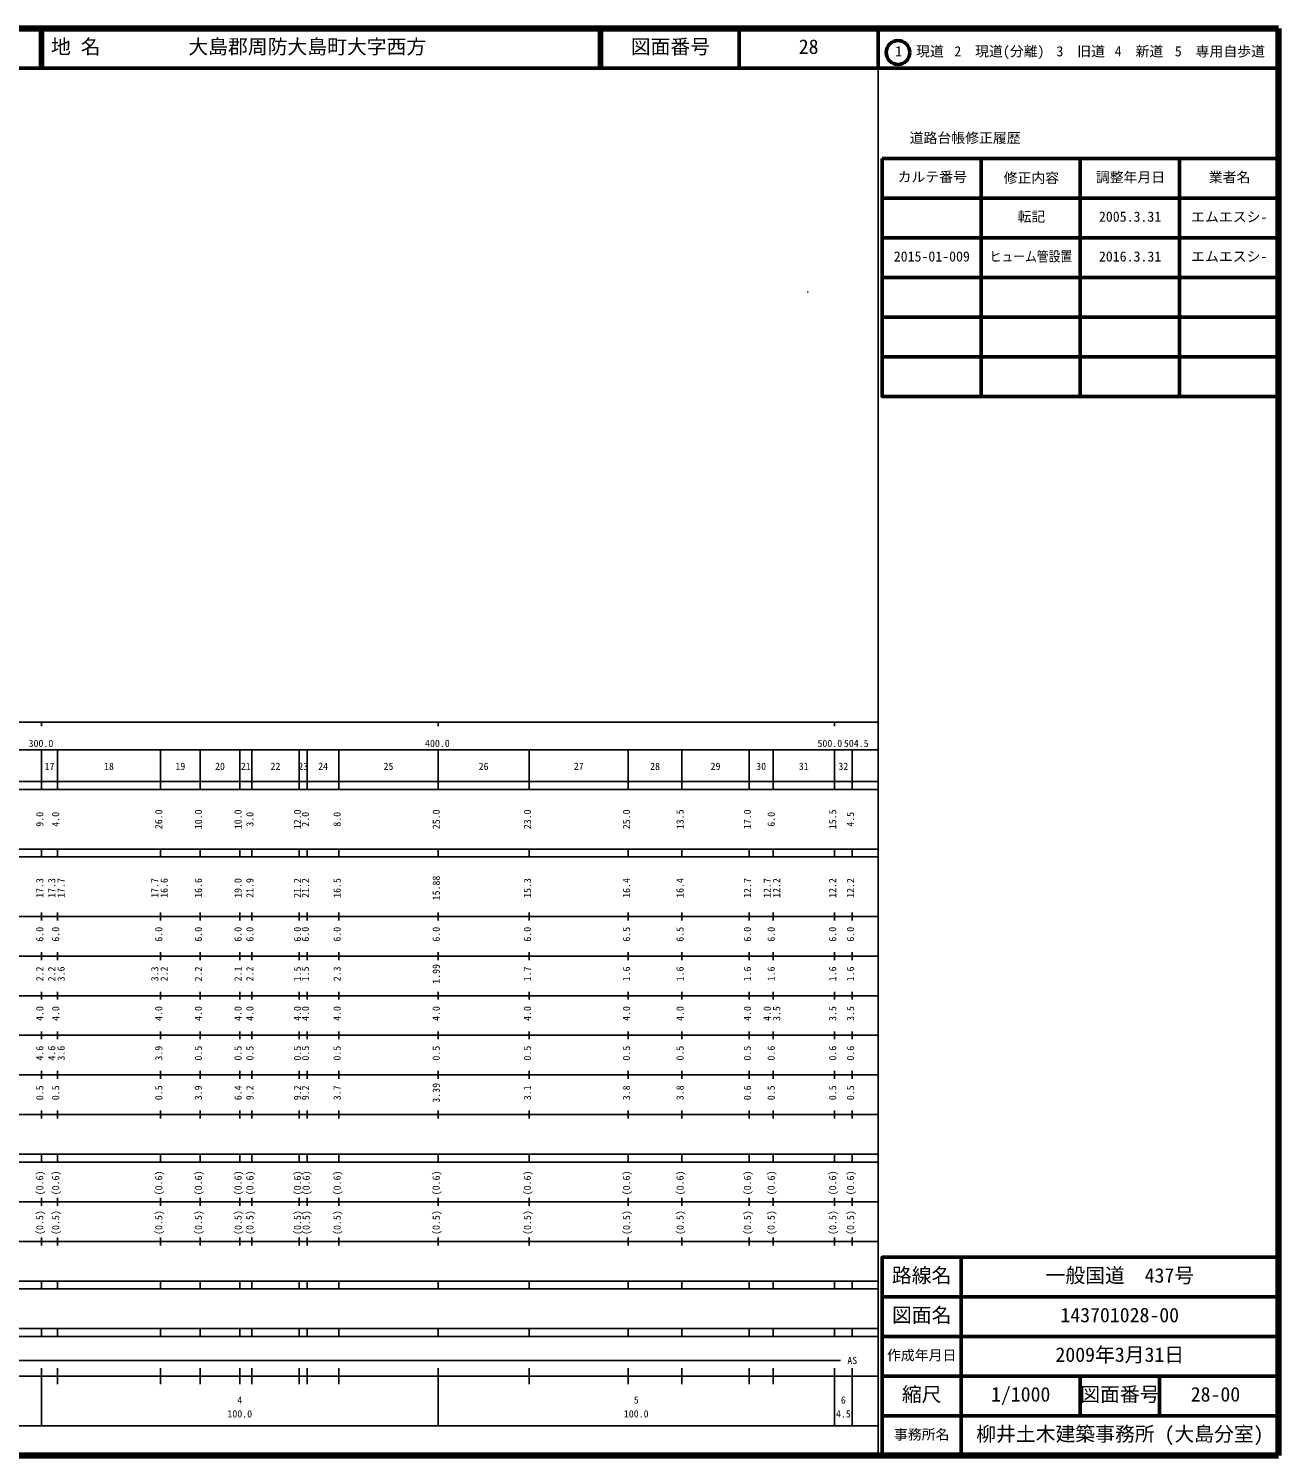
# Model space of a CAD drawing. Units: millimetres on the paper. Extents: x 40 to 680, y 20 to 380.
# Drawn here: x 364.7 to 680, y 20 to 380 of the extents above; entities that cross this region are included whole.
import ezdxf
from ezdxf.enums import TextEntityAlignment as Align

# ---------------------------------------------------------------- set-up
doc = ezdxf.new("R2010")
doc.units = ezdxf.units.MM
for name, color, linetype, lineweight in [('M-OTRS', 6, 'Continuous', 25), ('M-TTL', 2, 'Continuous', 140), ('M-TTL-BAND', 7, 'Continuous', 25), ('M-TTL-FRAM', 2, 'Continuous', 50), ('M-TTL-LINE', 7, 'Continuous', 50)]:
    doc.layers.add(name, color=color, linetype=linetype, lineweight=lineweight)
doc.layers.add('M-TTL-TXT', color=7, linetype='Continuous')
doc.styles.add('ＭＳ ゴシック', font='')
doc.styles.get('ＭＳ ゴシック').set_extended_font_data('MS Gothic')

msp = doc.modelspace()

# ---------------------------------------------------------------- linework, layer by layer
at = {"layer": 'M-OTRS'}
for radius in [0.0313, 0.025, 0.0188, 0.0125, 0.0063]:
    msp.add_circle((561.273, 313.525), radius, dxfattribs=at)
at = {"layer": 'M-TTL'}
for p, q in [((680, 380), (40, 380)), ((680, 20), (680, 380)), ((40, 20), (680, 20))]:
    msp.add_line(p, q, dxfattribs=at)
at = {"layer": 'M-TTL-BAND'}
for p, q in [((579, 20), (579, 370)), ((40, 205), (579, 205)), ((368, 205), (368, 204)), ((468, 205), (468, 204)), ((568, 205), (568, 204)), ((68, 198), (579, 198)), ((368, 188), (368, 198)), ((372, 188), (372, 198)), ((398, 188), (398, 198)), ((408, 188), (408, 198)), ((418, 188), (418, 198)), ((421, 188), (421, 198)), ((433, 188), (433, 198)), ((435, 188), (435, 198)), ((443, 188), (443, 198)), ((468, 188), (468, 198)), ((491, 188), (491, 198)), ((516, 188), (516, 198)), ((529.5, 188), (529.5, 198)), ((546.5, 188), (546.5, 198)), ((552.5, 188), (552.5, 198)), ((568, 188), (568, 198)), ((572.5, 188), (572.5, 198)), ((40, 190), (579, 190)), ((40, 188), (579, 188)), ((40, 173), (579, 173)), ((368, 171), (368, 173)), ((372, 171), (372, 173)), ((398, 171), (398, 173)), ((408, 171), (408, 173)), ((418, 171), (418, 173)), ((421, 171), (421, 173)), ((433, 171), (433, 173)), ((435, 171), (435, 173)), ((443, 171), (443, 173)), ((468, 171), (468, 173)), ((491, 171), (491, 173)), ((516, 171), (516, 173)), ((529.5, 171), (529.5, 173)), ((546.5, 171), (546.5, 173)), ((552.5, 171), (552.5, 173)), ((568, 171), (568, 173)), ((572.5, 171), (572.5, 173)), ((40, 171), (579, 171)), ((40, 156), (579, 156)), ((368, 155), (368, 157)), ((372, 155), (372, 157)), ((398, 155), (398, 157)), ((408, 155), (408, 157)), ((418, 155), (418, 157)), ((421, 155), (421, 157)), ((433, 155), (433, 157)), ((435, 155), (435, 157)), ((443, 155), (443, 157)), ((468, 155), (468, 157)), ((491, 155), (491, 157)), ((516, 155), (516, 157)), ((529.5, 155), (529.5, 157)), ((546.5, 155), (546.5, 157)), ((552.5, 155), (552.5, 157)), ((568, 155), (568, 157)), ((572.5, 155), (572.5, 157)), ((46, 146), (579, 146)), ((368, 145), (368, 147)), ((372, 145), (372, 147)), ((398, 145), (398, 147)), ((408, 145), (408, 147)), ((418, 145), (418, 147)), ((421, 145), (421, 147)), ((433, 145), (433, 147)), ((435, 145), (435, 147)), ((443, 145), (443, 147)), ((468, 145), (468, 147)), ((491, 145), (491, 147)), ((516, 145), (516, 147)), ((529.5, 145), (529.5, 147)), ((546.5, 145), (546.5, 147)), ((552.5, 145), (552.5, 147)), ((568, 145), (568, 147)), ((572.5, 145), (572.5, 147)), ((368, 135), (368, 137)), ((372, 135), (372, 137)), ((398, 135), (398, 137)), ((408, 135), (408, 137)), ((418, 135), (418, 137)), ((421, 135), (421, 137)), ((433, 135), (433, 137)), ((435, 135), (435, 137)), ((443, 135), (443, 137)), ((468, 135), (468, 137)), ((491, 135), (491, 137)), ((516, 135), (516, 137)), ((529.5, 135), (529.5, 137)), ((546.5, 135), (546.5, 137)), ((552.5, 135), (552.5, 137)), ((568, 135), (568, 137)), ((572.5, 135), (572.5, 137)), ((52, 136), (579, 136)), ((46, 126), (579, 126)), ((368, 125), (368, 127)), ((372, 125), (372, 127)), ((398, 125), (398, 127)), ((408, 125), (408, 127)), ((418, 125), (418, 127)), ((421, 125), (421, 127)), ((433, 125), (433, 127)), ((435, 125), (435, 127)), ((443, 125), (443, 127)), ((468, 125), (468, 127)), ((491, 125), (491, 127)), ((516, 125), (516, 127)), ((529.5, 125), (529.5, 127)), ((546.5, 125), (546.5, 127)), ((552.5, 125), (552.5, 127)), ((568, 125), (568, 127)), ((572.5, 125), (572.5, 127)), ((52, 116), (579, 116)), ((368, 115), (368, 117)), ((372, 115), (372, 117)), ((398, 115), (398, 117)), ((408, 115), (408, 117)), ((418, 115), (418, 117)), ((421, 115), (421, 117)), ((433, 115), (433, 117)), ((435, 115), (435, 117)), ((443, 115), (443, 117)), ((468, 115), (468, 117)), ((491, 115), (491, 117)), ((516, 115), (516, 117)), ((529.5, 115), (529.5, 117)), ((546.5, 115), (546.5, 117)), ((552.5, 115), (552.5, 117)), ((568, 115), (568, 117)), ((572.5, 115), (572.5, 117)), ((46, 106), (579, 106)), ((368, 105), (368, 107)), ((372, 105), (372, 107)), ((398, 105), (398, 107)), ((408, 105), (408, 107)), ((418, 105), (418, 107)), ((421, 105), (421, 107)), ((433, 105), (433, 107)), ((435, 105), (435, 107)), ((443, 105), (443, 107)), ((468, 105), (468, 107)), ((491, 105), (491, 107)), ((516, 105), (516, 107)), ((529.5, 105), (529.5, 107)), ((546.5, 105), (546.5, 107)), ((552.5, 105), (552.5, 107)), ((568, 105), (568, 107)), ((572.5, 105), (572.5, 107)), ((40, 96), (579, 96)), ((40, 94), (579, 94)), ((368, 94), (368, 96)), ((372, 94), (372, 96)), ((398, 94), (398, 96)), ((408, 94), (408, 96)), ((418, 94), (418, 96)), ((421, 94), (421, 96)), ((433, 94), (433, 96)), ((435, 94), (435, 96)), ((443, 94), (443, 96)), ((468, 94), (468, 96)), ((491, 94), (491, 96)), ((516, 94), (516, 96)), ((529.5, 94), (529.5, 96)), ((546.5, 94), (546.5, 96)), ((552.5, 94), (552.5, 96)), ((568, 94), (568, 96)), ((572.5, 94), (572.5, 96)), ((49, 84), (579, 84)), ((368, 83), (368, 85)), ((372, 83), (372, 85)), ((398, 83), (398, 85)), ((408, 83), (408, 85)), ((418, 83), (418, 85)), ((421, 83), (421, 85)), ((433, 83), (433, 85)), ((435, 83), (435, 85)), ((443, 83), (443, 85)), ((468, 83), (468, 85)), ((491, 83), (491, 85)), ((516, 83), (516, 85)), ((529.5, 83), (529.5, 85)), ((546.5, 83), (546.5, 85)), ((552.5, 83), (552.5, 85)), ((568, 83), (568, 85)), ((572.5, 83), (572.5, 85)), ((40, 74), (579, 74)), ((368, 73), (368, 75)), ((372, 73), (372, 75)), ((398, 73), (398, 75)), ((408, 73), (408, 75)), ((418, 73), (418, 75)), ((421, 73), (421, 75)), ((433, 73), (433, 75)), ((435, 73), (435, 75)), ((443, 73), (443, 75)), ((468, 73), (468, 75)), ((491, 73), (491, 75)), ((516, 73), (516, 75)), ((529.5, 73), (529.5, 75)), ((546.5, 73), (546.5, 75)), ((552.5, 73), (552.5, 75)), ((568, 73), (568, 75)), ((572.5, 73), (572.5, 75)), ((40, 64), (579, 64)), ((40, 62), (579, 62)), ((368, 62), (368, 64)), ((372, 62), (372, 64)), ((398, 62), (398, 64)), ((408, 62), (408, 64)), ((418, 62), (418, 64)), ((421, 62), (421, 64)), ((433, 62), (433, 64)), ((435, 62), (435, 64)), ((443, 62), (443, 64)), ((468, 62), (468, 64)), ((491, 62), (491, 64)), ((516, 62), (516, 64)), ((529.5, 62), (529.5, 64)), ((546.5, 62), (546.5, 64)), ((552.5, 62), (552.5, 64)), ((568, 62), (568, 64)), ((572.5, 62), (572.5, 64)), ((40, 52), (579, 52)), ((368, 50), (368, 52)), ((372, 50), (372, 52)), ((398, 50), (398, 52)), ((408, 50), (408, 52)), ((418, 50), (418, 52)), ((421, 50), (421, 52)), ((433, 50), (433, 52)), ((435, 50), (435, 52)), ((443, 50), (443, 52)), ((468, 50), (468, 52)), ((491, 50), (491, 52)), ((516, 50), (516, 52)), ((529.5, 50), (529.5, 52)), ((546.5, 50), (546.5, 52)), ((552.5, 50), (552.5, 52)), ((568, 50), (568, 52)), ((572.5, 50), (572.5, 52)), ((40, 50), (579, 50)), ((71, 44), (569.5, 44)), ((40, 40), (579, 40)), ((368, 27.5), (368, 42)), ((372, 38), (372, 42)), ((398, 38), (398, 42)), ((408, 38), (408, 42)), ((418, 38), (418, 42)), ((421, 38), (421, 42)), ((433, 38), (433, 42)), ((435, 38), (435, 42)), ((443, 38), (443, 42)), ((468, 27.5), (468, 42)), ((491, 38), (491, 42)), ((516, 38), (516, 42)), ((529.5, 38), (529.5, 42)), ((546.5, 38), (546.5, 42)), ((552.5, 38), (552.5, 42)), ((568, 27.5), (568, 42)), ((572.5, 27.5), (572.5, 42)), ((68, 27.5), (579, 27.5))]:
    msp.add_line(p, q, dxfattribs=at)
at = {"layer": 'M-TTL-FRAM'}
msp.add_line((580, 347.197), (680, 347.197), dxfattribs=at)
for points in [[(580, 347.197), (580, 287.197), (680, 287.197)], [(680, 70), (580, 70), (580, 20)]]:
    msp.add_lwpolyline(points, dxfattribs=at)
at = {"layer": 'M-TTL-LINE'}
for p, q in [((367.75, 380), (367.75, 370)), ((368.25, 380), (368.25, 370)), ((508.747, 380), (508.747, 370)), ((509.247, 380), (509.247, 370)), ((543.996, 380), (543.996, 370)), ((579, 380), (579, 370)), ((40, 370), (680, 370)), ((605, 347.197), (605, 287.197)), ((630, 347.197), (630, 287.197)), ((655, 347.197), (655, 287.197)), ((580, 337.197), (680, 337.197)), ((580, 327.197), (680, 327.197)), ((580, 317.197), (680, 317.197)), ((580, 307.197), (680, 307.197)), ((580, 297.197), (680, 297.197)), ((600, 70), (600, 20)), ((680, 60), (580, 60)), ((680, 50), (580, 50)), ((680, 40), (580, 40)), ((630, 40), (630, 30)), ((650, 40), (650, 30)), ((680, 30), (580, 30))]:
    msp.add_line(p, q, dxfattribs=at)
msp.add_circle((584.031, 373.958), 3, dxfattribs=at)

# ---------------------------------------------------------------- texts
at = {"layer": 'M-TTL-BAND', "style": 'ＭＳ ゴシック'}
for s, p in [('300.0', (364.719, 198.195)), ('400.0', (464.719, 198.195)), ('500.0', (563.719, 198.195)), ('504.5', (570.375, 198.195)), ('17', (368.75, 192.405)), ('18', (383.75, 192.405)), ('19', (401.75, 192.405)), ('20', (411.75, 192.405)), ('21', (418.25, 192.405)), ('22', (425.75, 192.405)), ('23', (432.75, 192.405)), ('24', (437.75, 192.405)), ('25', (454.25, 192.405)), ('26', (478.25, 192.405)), ('27', (502.25, 192.405)), ('28', (521.5, 192.405)), ('29', (536.75, 192.405)), ('30', (548.25, 192.405)), ('31', (559, 192.405)), ('32', (569, 192.405)), ('AS', (571.25, 42.5)), ('4', (417.375, 32.523)), ('5', (517.375, 32.523)), ('6', (569.625, 32.523)), ('100.0', (414.875, 29.033)), ('100.0', (514.875, 29.033)), ('4.5', (568.375, 29.033))]:
    msp.add_text(s, height=1.833, dxfattribs=at).set_placement(p, align=Align.BOTTOM_LEFT)
for s, p in [('9.0', (369, 178.625)), ('4.0', (373, 178.625)), ('26.0', (399, 178)), ('10.0', (409, 178)), ('10.0', (419, 178)), ('3.0', (422, 178.625)), ('12.0', (434, 178)), ('2.0', (436, 178.625)), ('8.0', (444, 178.625)), ('25.0', (469, 178)), ('23.0', (492, 178)), ('25.0', (517, 178)), ('13.5', (530.5, 178)), ('17.0', (547.5, 178)), ('6.0', (553.5, 178.625)), ('15.5', (569, 178)), ('4.5', (573.5, 178.625)), ('15.88', (469, 160.049)), ('17.3', (369, 160.674)), ('17.3', (372, 160.674)), ('17.7', (374.37, 160.674)), ('17.7', (398, 160.674)), ('16.6', (400.37, 160.674)), ('16.6', (409, 160.674)), ('19.0', (419, 160.674)), ('21.9', (422, 160.674)), ('21.2', (434, 160.674)), ('21.2', (436, 160.674)), ('16.5', (444, 160.674)), ('15.3', (492, 160.674)), ('16.4', (517, 160.674)), ('16.4', (530.5, 160.674)), ('12.7', (547.5, 160.674)), ('12.7', (552.5, 160.674)), ('12.2', (554.87, 160.674)), ('12.2', (569, 160.674)), ('12.2', (573.5, 160.674)), ('6.0', (369, 149.625)), ('6.0', (373, 149.625)), ('6.0', (399, 149.625)), ('6.0', (409, 149.625)), ('6.0', (419, 149.625)), ('6.0', (422, 149.625)), ('6.0', (434, 149.625)), ('6.0', (436, 149.625)), ('6.0', (444, 149.625)), ('6.0', (469, 149.625)), ('6.0', (492, 149.625)), ('6.5', (517, 149.625)), ('6.5', (530.5, 149.625)), ('6.0', (547.5, 149.625)), ('6.0', (553.5, 149.625)), ('6.0', (569, 149.625)), ('6.0', (573.5, 149.625)), ('2.2', (369, 139.625)), ('2.2', (372, 139.625)), ('3.6', (374.37, 139.625)), ('3.3', (398, 139.625)), ('2.2', (400.37, 139.625)), ('2.2', (409, 139.625)), ('2.1', (419, 139.625)), ('2.2', (422, 139.625)), ('1.5', (434, 139.625)), ('1.5', (436, 139.625)), ('2.3', (444, 139.625)), ('1.99', (469, 139)), ('1.7', (492, 139.625)), ('1.6', (517, 139.625)), ('1.6', (530.5, 139.625)), ('1.6', (547.5, 139.625)), ('1.6', (553.5, 139.625)), ('1.6', (569, 139.625)), ('1.6', (573.5, 139.625)), ('4.0', (369, 129.625)), ('4.0', (373, 129.625)), ('4.0', (399, 129.625)), ('4.0', (409, 129.625)), ('4.0', (419, 129.625)), ('4.0', (422, 129.625)), ('4.0', (434, 129.625)), ('4.0', (436, 129.625)), ('4.0', (444, 129.625)), ('4.0', (469, 129.625)), ('4.0', (492, 129.625)), ('4.0', (517, 129.625)), ('4.0', (530.5, 129.625)), ('4.0', (547.5, 129.625)), ('4.0', (552.5, 129.625)), ('3.5', (554.87, 129.625)), ('3.5', (569, 129.625)), ('3.5', (573.5, 129.625)), ('4.6', (369, 119.625)), ('4.6', (372, 119.625)), ('3.6', (374.37, 119.625)), ('3.9', (399, 119.625)), ('0.5', (409, 119.625)), ('0.5', (419, 119.625)), ('0.5', (422, 119.625)), ('0.5', (434, 119.625)), ('0.5', (436, 119.625)), ('0.5', (444, 119.625)), ('0.5', (469, 119.625)), ('0.5', (492, 119.625)), ('0.5', (517, 119.625)), ('0.5', (530.5, 119.625)), ('0.5', (547.5, 119.625)), ('0.6', (553.5, 119.625)), ('0.6', (569, 119.625)), ('0.6', (573.5, 119.625)), ('0.5', (369, 109.625)), ('0.5', (373, 109.625)), ('0.5', (399, 109.625)), ('3.9', (409, 109.625)), ('6.4', (419, 109.625)), ('9.2', (422, 109.625)), ('9.2', (434, 109.625)), ('9.2', (436, 109.625)), ('3.7', (444, 109.625)), ('3.39', (469, 109)), ('3.1', (492, 109.625)), ('3.8', (517, 109.625)), ('3.8', (530.5, 109.625)), ('0.6', (547.5, 109.625)), ('0.5', (553.5, 109.625)), ('0.5', (569, 109.625)), ('0.5', (573.5, 109.625)), ('(0.6)', (369, 85.639)), ('(0.6)', (373, 85.639)), ('(0.6)', (399, 85.639)), ('(0.6)', (409, 85.639)), ('(0.6)', (419, 85.639)), ('(0.6)', (422, 85.639)), ('(0.6)', (434, 85.639)), ('(0.6)', (436.2, 85.639)), ('(0.6)', (444, 85.639)), ('(0.6)', (469, 85.639)), ('(0.6)', (492, 85.639)), ('(0.6)', (517, 85.639)), ('(0.6)', (530.5, 85.639)), ('(0.6)', (547.5, 85.639)), ('(0.6)', (553.5, 85.639)), ('(0.6)', (569, 85.639)), ('(0.6)', (573.5, 85.639)), ('(0.5)', (369, 75.639)), ('(0.5)', (373, 75.639)), ('(0.5)', (399, 75.639)), ('(0.5)', (409, 75.639)), ('(0.5)', (419, 75.639)), ('(0.5)', (422, 75.639)), ('(0.5)', (434, 75.639)), ('(0.5)', (436.2, 75.639)), ('(0.5)', (444, 75.639)), ('(0.5)', (469, 75.639)), ('(0.5)', (492, 75.639)), ('(0.5)', (517, 75.639)), ('(0.5)', (530.5, 75.639)), ('(0.5)', (547.5, 75.639)), ('(0.5)', (553.5, 75.639)), ('(0.5)', (569, 75.639)), ('(0.5)', (573.5, 75.639))]:
    msp.add_text(s, height=1.833, rotation=90, dxfattribs=at).set_placement(p, align=Align.BOTTOM_LEFT)
at = {"layer": 'M-TTL-TXT', "style": 'ＭＳ ゴシック'}
for s, height, p in [('地 名', 3.666, (370.38, 372.5)), ('大島郡周防大島町大字西方', 3.666, (405.024, 372.5)), ('図面番号', 3.666, (516.621, 372.5)), ('28', 3.666, (558.996, 372.5)), ('1\u3000現道', 2.566, (583.323, 372.208)), ('2\u3000現道(分離)', 2.566, (598.244, 372.208)), ('3\u3000旧道', 2.566, (623.996, 372.208)), ('4\u3000新道', 2.566, (638.699, 372.208)), ('5\u3000専用自歩道', 2.566, (653.853, 372.208)), ('道路台帳修正履歴', 2.566, (586.968, 350.363)), ('カルテ番号', 2.566, (583.925, 340.527)), ('修正内容', 2.566, (610.675, 340.273)), ('調整年月日', 2.566, (633.925, 340.447)), ('業者名', 2.566, (662.425, 340.447)), ('転記', 2.566, (614.175, 330.495)), ('2005.3.31', 2.566, (634.712, 330.495)), ('エムエスシ-', 2.566, (657.962, 330.439)), ('2015-01-009', 2.566, (582.962, 320.448)), ('2016.3.31', 2.566, (634.712, 320.448)), ('エムエスシ-', 2.566, (657.962, 320.448)), ('路線名', 3.666, (582.5, 62.5)), ('一般国道\u3000437号', 3.666, (621.25, 62.5)), ('図面名', 3.666, (582.5, 52.5)), ('143701028-00', 3.666, (625, 52.5)), ('作成年月日', 2.566, (581.25, 43.25)), ('2009年3月31日', 3.666, (623.75, 42.5)), ('縮尺', 3.666, (585, 32.5)), ('1/1000', 3.666, (607.5, 32.5)), ('図面番号', 3.666, (630, 32.5)), ('28-00', 3.666, (657.875, 32.5)), ('事務所名', 2.566, (583, 23.25)), ('柳井土木建築事務所 (大島分室)', 3.666, (603.75, 22.5))]:
    msp.add_text(s, height=height, dxfattribs=at).set_placement(p, align=Align.BOTTOM_LEFT)
at = {"layer": 'M-TTL-TXT', "style": 'ＭＳ ゴシック', "width": 0.85}
msp.add_text('ヒューム管設置', height=2.566, dxfattribs=at).set_placement((607.15, 320.448), align=Align.BOTTOM_LEFT)

doc.saveas('drawing.dxf')
